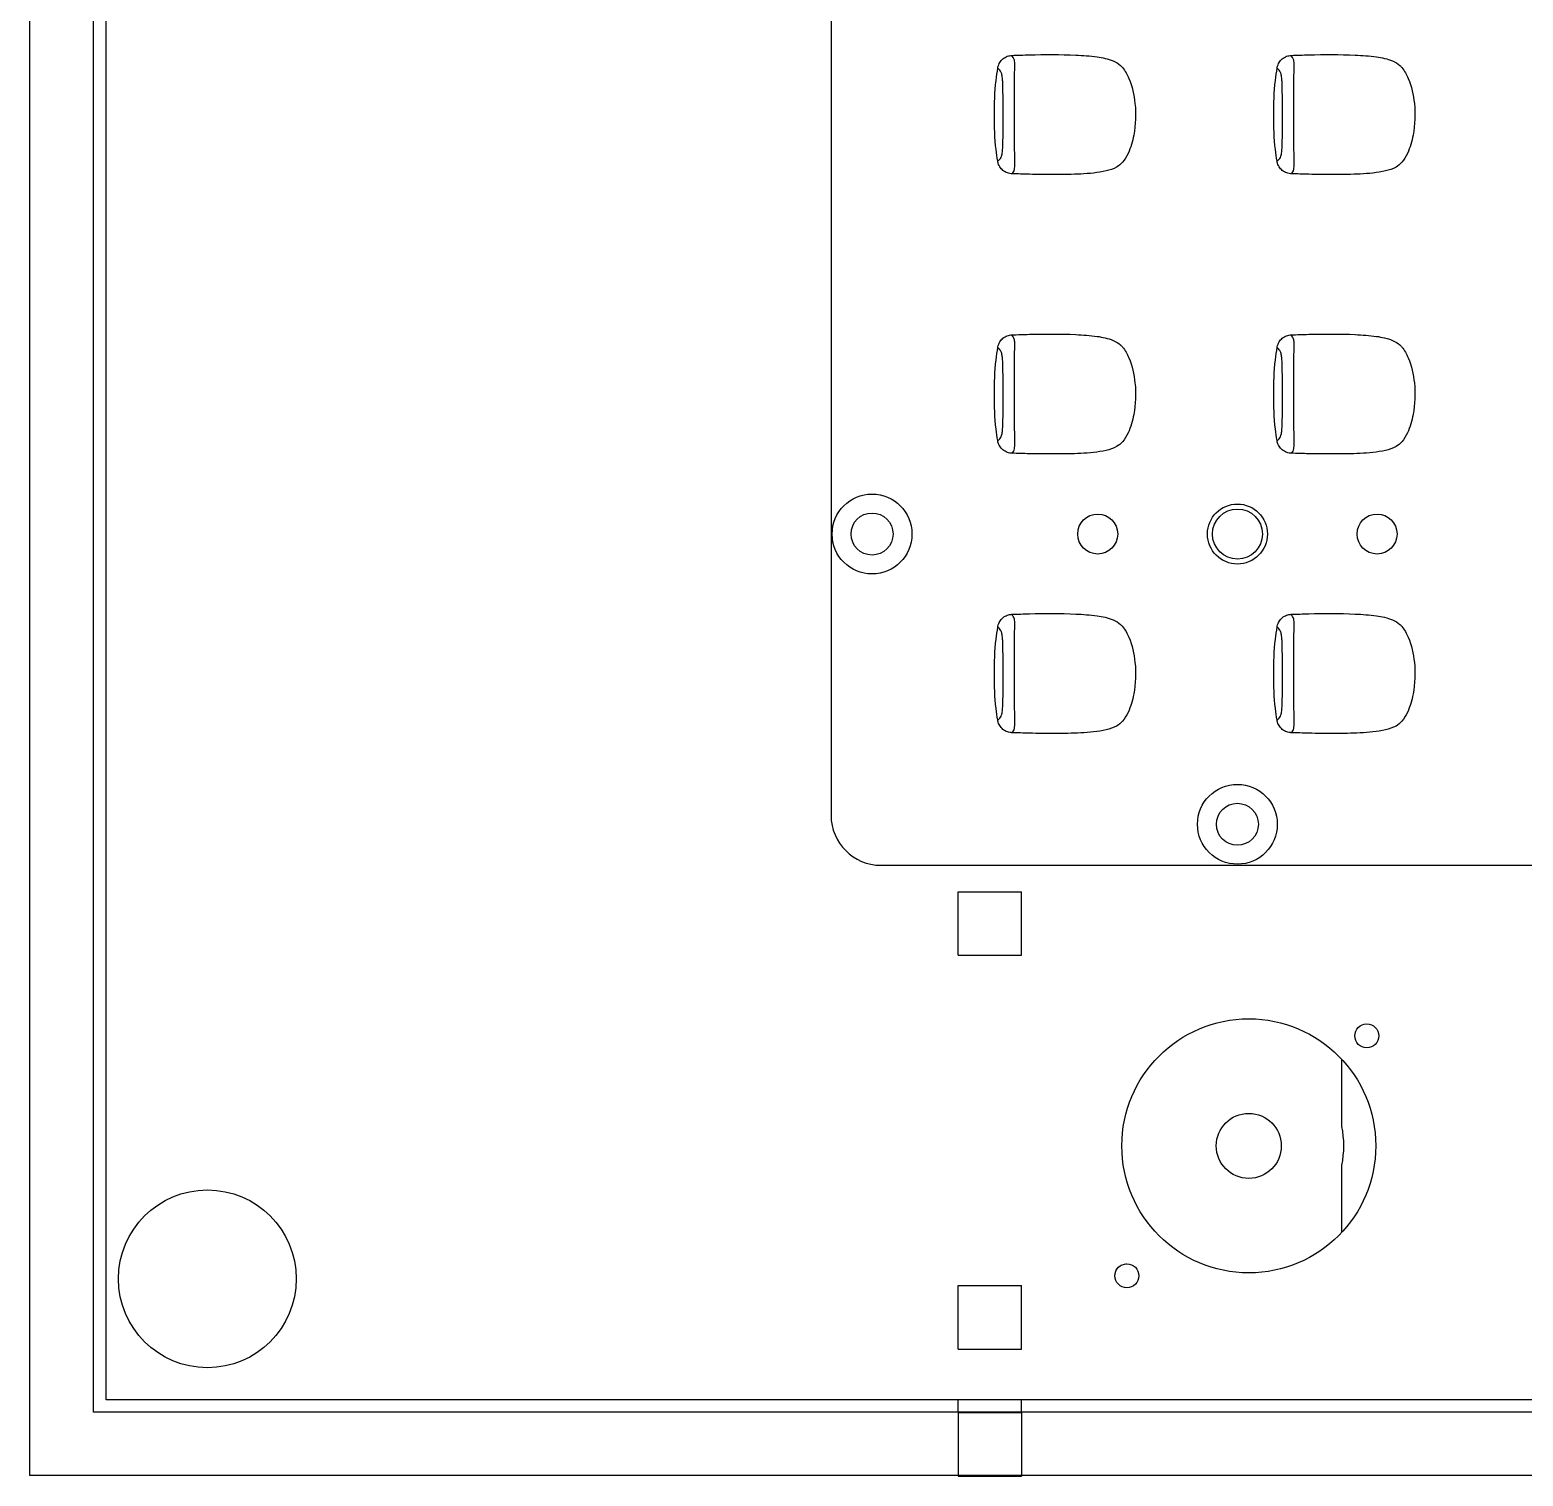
# Model space of a CAD drawing. Header units: inches. Extents: x 0.6 to 46.6, y 0.2 to 32.9.
# Drawn here: x 14.35 to 20.23, y 13.02 to 18.72 of the extents above; entities that cross this region are included whole.
import ezdxf

# ---------------------------------------------------------------- set-up
doc = ezdxf.new("R2010")
doc.units = ezdxf.units.IN
doc.header["$MEASUREMENT"] = 0

msp = doc.modelspace()

# ---------------------------------------------------------------- linework, layer by layer
at = {"color": 7, "linetype": 'Continuous', "lineweight": 25}
for p, q in [((14.3479, 13.0249), (14.3479, 24.8359)), ((14.5979, 13.2749), (14.5979, 24.5859)), ((14.6479, 13.3229), (14.6479, 24.5352)), ((17.5029, 22.2383), (17.5029, 15.6241)), ((17.6998, 15.4273), (22.6132, 15.4273)), ((18.0029, 15.3229), (18.2529, 15.3229)), ((18.0029, 15.0729), (18.0029, 15.3229)), ((18.2529, 15.0729), (18.2529, 15.3229)), ((18.0029, 15.0729), (18.2529, 15.0729)), ((19.514, 14.3993), (19.514, 14.6634)), ((19.514, 13.9824), (19.514, 14.2466)), ((18.0029, 13.7729), (18.2529, 13.7729)), ((18.0029, 13.5229), (18.0029, 13.7729)), ((18.2529, 13.5229), (18.2529, 13.7729)), ((18.0029, 13.5229), (18.2529, 13.5229)), ((25.8616, 13.3229), (14.6479, 13.3229)), ((18.0029, 13.2749), (18.0029, 13.3229)), ((18.2529, 13.2749), (18.2529, 13.3229)), ((25.9089, 13.2749), (14.5979, 13.2749)), ((18.0029, 13.2729), (18.2529, 13.2729)), ((18.0029, 13.2729), (18.0029, 13.0229)), ((18.2529, 13.2729), (18.2529, 13.0229)), ((26.1589, 13.0249), (14.3479, 13.0249)), ((18.0029, 13.0229), (18.2529, 13.0229))]:
    msp.add_line(p, q, dxfattribs=at)
for centre, radius in [((17.6643, 16.7312), 0.1571), ((19.103, 16.7312), 0.1181), ((19.103, 16.7312), 0.0984), ((17.6643, 16.7312), 0.0827), ((18.553, 16.7312), 0.0787), ((19.653, 16.7312), 0.0787), ((19.103, 15.5887), 0.1571), ((19.103, 15.5887), 0.0827), ((19.1479, 14.3229), 0.5), ((19.6123, 14.7558), 0.0472), ((19.1479, 14.3229), 0.128), ((15.0469, 13.7995), 0.35), ((18.6678, 13.8114), 0.0472)]:
    msp.add_circle(centre, radius, dxfattribs=at)
for centre, radius, start, end in [((17.6998, 15.6241), 0.1969, 180, 270), ((19.1479, 14.3229), 0.374, 348.22243, 11.77757)]:
    msp.add_arc(centre, radius, start, end, dxfattribs=at)
for points, knots in [([(18.1595, 18.5655), (18.1597, 18.5664), (18.1604, 18.5708), (18.1635, 18.5813), (18.1721, 18.5957), (18.1873, 18.6082), (18.2026, 18.6141), (18.2122, 18.6148), (18.2152, 18.6151)], [0, 0, 0, 0, 0.03311, 0.166081, 0.405782, 0.645263, 0.885587, 1, 1, 1, 1]), ([(18.2152, 18.6151), (18.2381, 18.6159), (18.3218, 18.6189), (18.434, 18.6192), (18.5443, 18.6116), (18.605, 18.5999), (18.6375, 18.5809), (18.6595, 18.5582), (18.685, 18.5093), (18.7053, 18.4189), (18.7018, 18.3168), (18.6791, 18.2391), (18.6546, 18.196), (18.6247, 18.1707), (18.5677, 18.1545), (18.4863, 18.1465), (18.3851, 18.1461), (18.2947, 18.1464), (18.2379, 18.1484), (18.215, 18.1492)], [0, 0, 0, 0, 0.053492, 0.195779, 0.261401, 0.312232, 0.338403, 0.347606, 0.385841, 0.464942, 0.561975, 0.620922, 0.652783, 0.676199, 0.710401, 0.788683, 0.867322, 0.946459, 1, 1, 1, 1]), ([(18.2254, 18.5377), (18.226, 18.5513), (18.2271, 18.5766), (18.2247, 18.6023), (18.2189, 18.6101), (18.2152, 18.6151)], [0, 0, 0, 0, 0.298512, 0.556004, 1, 1, 1, 1]), ([(19.2595, 18.5655), (19.2597, 18.5664), (19.2604, 18.5708), (19.2635, 18.5813), (19.2721, 18.5957), (19.2873, 18.6082), (19.3026, 18.6141), (19.3121, 18.6148), (19.3152, 18.6151)], [0, 0, 0, 0, 0.03311, 0.166081, 0.405782, 0.645262, 0.885587, 1, 1, 1, 1]), ([(19.3152, 18.6151), (19.3381, 18.6159), (19.4218, 18.6189), (19.5339, 18.6192), (19.6443, 18.6116), (19.705, 18.5999), (19.7375, 18.5809), (19.7595, 18.5582), (19.785, 18.5093), (19.8053, 18.4189), (19.8018, 18.3168), (19.7791, 18.2391), (19.7546, 18.196), (19.7247, 18.1707), (19.6677, 18.1545), (19.5863, 18.1465), (19.4851, 18.1461), (19.3947, 18.1464), (19.3379, 18.1484), (19.315, 18.1492)], [0, 0, 0, 0, 0.053493, 0.195779, 0.261401, 0.312232, 0.338403, 0.347606, 0.385841, 0.464942, 0.561975, 0.620922, 0.652783, 0.676199, 0.7104, 0.788683, 0.867321, 0.946458, 1, 1, 1, 1]), ([(19.3254, 18.5377), (19.326, 18.5513), (19.3271, 18.5766), (19.3247, 18.6023), (19.3189, 18.6101), (19.3152, 18.6151)], [0, 0, 0, 0, 0.298512, 0.556004, 1, 1, 1, 1]), ([(18.1591, 18.1988), (18.1567, 18.2139), (18.1475, 18.2737), (18.1453, 18.3803), (18.1475, 18.4879), (18.157, 18.5493), (18.1595, 18.5655)], [0, 0, 0, 0, 0.12434, 0.493529, 0.866705, 1, 1, 1, 1]), ([(18.178, 18.5258), (18.177, 18.5317), (18.1751, 18.5433), (18.1688, 18.5569), (18.1633, 18.562), (18.1595, 18.5655)], [0, 0, 0, 0, 0.250109, 0.499972, 1, 1, 1, 1]), ([(18.1795, 18.4855), (18.1794, 18.4929), (18.179, 18.5076), (18.1783, 18.5198), (18.178, 18.5258)], [0, 0, 0, 0, 0.501182, 1, 1, 1, 1]), ([(18.2248, 18.4855), (18.2251, 18.4956), (18.2255, 18.5141), (18.2254, 18.5304), (18.2254, 18.5377)], [0, 0, 0, 0, 0.548648, 1, 1, 1, 1]), ([(19.2591, 18.1988), (19.2567, 18.2139), (19.2475, 18.2737), (19.2453, 18.3803), (19.2475, 18.4879), (19.257, 18.5493), (19.2595, 18.5655)], [0, 0, 0, 0, 0.12434, 0.493529, 0.866705, 1, 1, 1, 1]), ([(19.278, 18.5258), (19.277, 18.5317), (19.2751, 18.5433), (19.2688, 18.5569), (19.2632, 18.562), (19.2595, 18.5655)], [0, 0, 0, 0, 0.250109, 0.499972, 1, 1, 1, 1]), ([(19.2795, 18.4855), (19.2793, 18.4929), (19.279, 18.5076), (19.2783, 18.5198), (19.278, 18.5258)], [0, 0, 0, 0, 0.501182, 1, 1, 1, 1]), ([(19.3248, 18.4855), (19.3251, 18.4956), (19.3255, 18.5141), (19.3254, 18.5304), (19.3254, 18.5377)], [0, 0, 0, 0, 0.548648, 1, 1, 1, 1]), ([(18.1803, 18.4332), (18.1802, 18.4426), (18.1801, 18.4606), (18.1797, 18.4774), (18.1795, 18.4855)], [0, 0, 0, 0, 0.5191073, 1, 1, 1, 1]), ([(18.2247, 18.4332), (18.2248, 18.4439), (18.225, 18.4616), (18.2249, 18.4786), (18.2248, 18.4855)], [0, 0, 0, 0, 0.598085, 1, 1, 1, 1]), ([(19.2803, 18.4332), (19.2802, 18.4426), (19.28, 18.4606), (19.2797, 18.4774), (19.2795, 18.4855)], [0, 0, 0, 0, 0.519107, 1, 1, 1, 1]), ([(19.3247, 18.4332), (19.3248, 18.4439), (19.325, 18.4616), (19.3249, 18.4786), (19.3248, 18.4855)], [0, 0, 0, 0, 0.5980847, 1, 1, 1, 1]), ([(18.1805, 18.3809), (18.1804, 18.3902), (18.1804, 18.4077), (18.1803, 18.425), (18.1803, 18.4332)], [0, 0, 0, 0, 0.525546, 1, 1, 1, 1]), ([(18.2247, 18.3809), (18.2247, 18.3897), (18.2247, 18.4072), (18.2247, 18.4245), (18.2247, 18.4332)], [0, 0, 0, 0, 0.4977677, 1, 1, 1, 1]), ([(19.2804, 18.3809), (19.2804, 18.3902), (19.2804, 18.4077), (19.2803, 18.425), (19.2803, 18.4332)], [0, 0, 0, 0, 0.5255459, 1, 1, 1, 1]), ([(19.3247, 18.3809), (19.3247, 18.3897), (19.3247, 18.4072), (19.3247, 18.4245), (19.3247, 18.4332)], [0, 0, 0, 0, 0.497768, 1, 1, 1, 1]), ([(18.1802, 18.3287), (18.1803, 18.3379), (18.1805, 18.3551), (18.1805, 18.3727), (18.1805, 18.3809)], [0, 0, 0, 0, 0.533994, 1, 1, 1, 1]), ([(18.2251, 18.3287), (18.2249, 18.3401), (18.2247, 18.3547), (18.2247, 18.3709), (18.2247, 18.3763), (18.2247, 18.3787), (18.2247, 18.3798), (18.2247, 18.3803), (18.2247, 18.3805), (18.2247, 18.3805), (18.2247, 18.3805), (18.2247, 18.3805), (18.2247, 18.3805), (18.2247, 18.3805), (18.2247, 18.3805), (18.2247, 18.3805), (18.2247, 18.3805), (18.2247, 18.3805), (18.2247, 18.3805), (18.2247, 18.3806), (18.2247, 18.3807), (18.2247, 18.3808), (18.2247, 18.3809)], [0, 0, 0, 0, 0.657522, 0.844196, 0.925173, 0.962902, 0.980875, 0.990689, 0.991197, 0.991307, 0.991335, 0.99135, 0.991363, 0.991375, 0.991388, 0.991402, 0.991422, 0.991458, 0.99159, 0.99224, 0.993659, 1, 1, 1, 1]), ([(19.2802, 18.3287), (19.2803, 18.3379), (19.2805, 18.3551), (19.2805, 18.3727), (19.2804, 18.3809)], [0, 0, 0, 0, 0.5339938, 1, 1, 1, 1]), ([(19.3251, 18.3287), (19.3249, 18.3401), (19.3247, 18.3547), (19.3247, 18.3709), (19.3247, 18.3763), (19.3247, 18.3787), (19.3247, 18.3798), (19.3247, 18.3803), (19.3247, 18.3805), (19.3247, 18.3805), (19.3247, 18.3805), (19.3247, 18.3805), (19.3247, 18.3805), (19.3247, 18.3805), (19.3247, 18.3805), (19.3247, 18.3805), (19.3247, 18.3805), (19.3247, 18.3805), (19.3247, 18.3805), (19.3247, 18.3806), (19.3247, 18.3807), (19.3247, 18.3808), (19.3247, 18.3809)], [0, 0, 0, 0, 0.6575219, 0.844196, 0.9251732, 0.962902, 0.9808752, 0.9906891, 0.9911977, 0.9913071, 0.9913343, 0.9913511, 0.9913629, 0.9913754, 0.9913879, 0.9914008, 0.9914226, 0.9914576, 0.9915896, 0.9922402, 0.9936589, 1, 1, 1, 1]), ([(18.1797, 18.2764), (18.1799, 18.2854), (18.1802, 18.3021), (18.1802, 18.3203), (18.1802, 18.3287)], [0, 0, 0, 0, 0.536182, 1, 1, 1, 1]), ([(18.2257, 18.2764), (18.2253, 18.2878), (18.2248, 18.3023), (18.2247, 18.3189), (18.2248, 18.3241), (18.2249, 18.3264), (18.225, 18.3275), (18.225, 18.328), (18.225, 18.3282), (18.225, 18.3282), (18.225, 18.3282), (18.2251, 18.3282), (18.2251, 18.3282), (18.2251, 18.3283), (18.2251, 18.3284), (18.2251, 18.3286), (18.2251, 18.3287)], [0, 0, 0, 0, 0.6654472, 0.8481448, 0.9264437, 0.9628795, 0.9802856, 0.9895107, 0.9899507, 0.9900724, 0.9901676, 0.9903753, 0.9907918, 0.9916997, 0.9933673, 1, 1, 1, 1]), ([(19.2797, 18.2764), (19.2798, 18.2854), (19.2802, 18.3021), (19.2802, 18.3203), (19.2802, 18.3287)], [0, 0, 0, 0, 0.536183, 1, 1, 1, 1]), ([(19.3257, 18.2764), (19.3253, 18.2878), (19.3248, 18.3023), (19.3247, 18.3189), (19.3248, 18.3241), (19.3249, 18.3264), (19.325, 18.3275), (19.325, 18.328), (19.325, 18.3282), (19.325, 18.3282), (19.325, 18.3282), (19.3251, 18.3282), (19.3251, 18.3282), (19.3251, 18.3283), (19.3251, 18.3284), (19.3251, 18.3286), (19.3251, 18.3287)], [0, 0, 0, 0, 0.665447, 0.848144, 0.926444, 0.962879, 0.980286, 0.989511, 0.989951, 0.990072, 0.990168, 0.990375, 0.990792, 0.9917, 0.993367, 1, 1, 1, 1]), ([(18.1591, 18.1988), (18.1628, 18.2019), (18.1683, 18.2065), (18.1749, 18.2176), (18.1767, 18.2291), (18.1777, 18.2349)], [0, 0, 0, 0, 0.500251, 0.748979, 1, 1, 1, 1]), ([(18.1777, 18.2349), (18.1781, 18.2417), (18.179, 18.2545), (18.1795, 18.2694), (18.1797, 18.2764)], [0, 0, 0, 0, 0.526573, 1, 1, 1, 1]), ([(18.2266, 18.2241), (18.2258, 18.2351), (18.2248, 18.2491), (18.2248, 18.2662), (18.2252, 18.2717), (18.2254, 18.2741), (18.2256, 18.2752), (18.2256, 18.2757), (18.2257, 18.2759), (18.2257, 18.276), (18.2257, 18.276), (18.2257, 18.2762), (18.2257, 18.2763), (18.2257, 18.2764)], [0, 0, 0, 0, 0.6558485, 0.8451047, 0.9252319, 0.9625335, 0.9804248, 0.9899344, 0.9906451, 0.9919322, 0.9927667, 0.9942228, 1, 1, 1, 1]), ([(19.2591, 18.1988), (19.2628, 18.2019), (19.2683, 18.2065), (19.2749, 18.2176), (19.2767, 18.2291), (19.2777, 18.2349)], [0, 0, 0, 0, 0.500251, 0.748979, 1, 1, 1, 1]), ([(19.2777, 18.2349), (19.2781, 18.2417), (19.279, 18.2545), (19.2795, 18.2694), (19.2797, 18.2764)], [0, 0, 0, 0, 0.526573, 1, 1, 1, 1]), ([(19.3266, 18.2241), (19.3258, 18.2351), (19.3248, 18.2491), (19.3248, 18.2662), (19.3252, 18.2717), (19.3254, 18.2741), (19.3256, 18.2752), (19.3256, 18.2757), (19.3257, 18.2759), (19.3257, 18.276), (19.3257, 18.276), (19.3257, 18.2762), (19.3257, 18.2763), (19.3257, 18.2764)], [0, 0, 0, 0, 0.655847, 0.845103, 0.925231, 0.962533, 0.980424, 0.989934, 0.990644, 0.991932, 0.992767, 0.994223, 1, 1, 1, 1]), ([(18.215, 18.1492), (18.2141, 18.1492), (18.2097, 18.1494), (18.1987, 18.1513), (18.1831, 18.1584), (18.1688, 18.1723), (18.1614, 18.1868), (18.1596, 18.196), (18.1591, 18.1988)], [0, 0, 0, 0, 0.033025, 0.16563, 0.41037, 0.654061, 0.893844, 1, 1, 1, 1]), ([(18.215, 18.1492), (18.2193, 18.1535), (18.2264, 18.1606), (18.2259, 18.187), (18.2264, 18.2123), (18.2266, 18.2241)], [0, 0, 0, 0, 0.451414, 0.743252, 1, 1, 1, 1]), ([(19.315, 18.1492), (19.3141, 18.1492), (19.3097, 18.1494), (19.2987, 18.1513), (19.2831, 18.1584), (19.2688, 18.1723), (19.2614, 18.1868), (19.2596, 18.196), (19.2591, 18.1988)], [0, 0, 0, 0, 0.033025, 0.16563, 0.410369, 0.654062, 0.893844, 1, 1, 1, 1]), ([(19.315, 18.1492), (19.3193, 18.1535), (19.3264, 18.1606), (19.3259, 18.187), (19.3264, 18.2123), (19.3266, 18.2241)], [0, 0, 0, 0, 0.451414, 0.743252, 1, 1, 1, 1]), ([(18.1591, 17.0988), (18.1567, 17.1139), (18.1475, 17.1737), (18.1453, 17.2803), (18.1475, 17.3879), (18.157, 17.4493), (18.1595, 17.4655)], [0, 0, 0, 0, 0.124339, 0.493529, 0.866705, 1, 1, 1, 1]), ([(18.1595, 17.4655), (18.1597, 17.4664), (18.1604, 17.4708), (18.1635, 17.4813), (18.1721, 17.4957), (18.1873, 17.5082), (18.2026, 17.5141), (18.2122, 17.5148), (18.2152, 17.5151)], [0, 0, 0, 0, 0.033109, 0.16608, 0.405782, 0.645262, 0.885586, 1, 1, 1, 1]), ([(18.178, 17.4258), (18.177, 17.4317), (18.1751, 17.4433), (18.1688, 17.4569), (18.1633, 17.462), (18.1595, 17.4655)], [0, 0, 0, 0, 0.250109, 0.499972, 1, 1, 1, 1]), ([(18.2152, 17.5151), (18.2381, 17.5159), (18.3218, 17.5189), (18.434, 17.5192), (18.5443, 17.5116), (18.605, 17.4999), (18.6375, 17.4809), (18.6595, 17.4582), (18.685, 17.4093), (18.7053, 17.3189), (18.7018, 17.2168), (18.6791, 17.1391), (18.6546, 17.096), (18.6247, 17.0707), (18.5677, 17.0545), (18.4863, 17.0465), (18.3851, 17.0461), (18.2947, 17.0464), (18.2379, 17.0484), (18.215, 17.0492)], [0, 0, 0, 0, 0.053492, 0.195779, 0.261401, 0.312232, 0.338403, 0.347606, 0.385841, 0.464942, 0.561975, 0.620922, 0.652783, 0.676199, 0.710401, 0.788683, 0.867322, 0.946459, 1, 1, 1, 1]), ([(18.2254, 17.4377), (18.226, 17.4513), (18.2271, 17.4766), (18.2247, 17.5023), (18.2189, 17.5101), (18.2152, 17.5151)], [0, 0, 0, 0, 0.298512, 0.556004, 1, 1, 1, 1]), ([(19.2591, 17.0988), (19.2567, 17.1139), (19.2475, 17.1737), (19.2453, 17.2803), (19.2475, 17.3879), (19.257, 17.4493), (19.2595, 17.4655)], [0, 0, 0, 0, 0.12434, 0.493529, 0.866705, 1, 1, 1, 1]), ([(19.2595, 17.4655), (19.2597, 17.4664), (19.2604, 17.4708), (19.2635, 17.4813), (19.2721, 17.4957), (19.2873, 17.5082), (19.3026, 17.5141), (19.3121, 17.5148), (19.3152, 17.5151)], [0, 0, 0, 0, 0.033109, 0.166081, 0.405781, 0.645262, 0.885586, 1, 1, 1, 1]), ([(19.278, 17.4258), (19.277, 17.4317), (19.2751, 17.4433), (19.2688, 17.4569), (19.2632, 17.462), (19.2595, 17.4655)], [0, 0, 0, 0, 0.250109, 0.499972, 1, 1, 1, 1]), ([(19.3152, 17.5151), (19.3381, 17.5159), (19.4218, 17.5189), (19.5339, 17.5192), (19.6443, 17.5116), (19.705, 17.4999), (19.7375, 17.4809), (19.7595, 17.4582), (19.785, 17.4093), (19.8053, 17.3189), (19.8018, 17.2168), (19.7791, 17.1391), (19.7546, 17.096), (19.7247, 17.0707), (19.6677, 17.0545), (19.5863, 17.0465), (19.4851, 17.0461), (19.3947, 17.0464), (19.3379, 17.0484), (19.315, 17.0492)], [0, 0, 0, 0, 0.053493, 0.195779, 0.261401, 0.312232, 0.338403, 0.347606, 0.385841, 0.464942, 0.561975, 0.620922, 0.652783, 0.676199, 0.7104, 0.788683, 0.867321, 0.946458, 1, 1, 1, 1]), ([(19.3254, 17.4377), (19.326, 17.4513), (19.3271, 17.4766), (19.3247, 17.5023), (19.3189, 17.5101), (19.3152, 17.5151)], [0, 0, 0, 0, 0.298512, 0.556004, 1, 1, 1, 1]), ([(18.1795, 17.3855), (18.1794, 17.3929), (18.179, 17.4076), (18.1783, 17.4198), (18.178, 17.4258)], [0, 0, 0, 0, 0.501181, 1, 1, 1, 1]), ([(18.2248, 17.3855), (18.2251, 17.3956), (18.2255, 17.4141), (18.2254, 17.4304), (18.2254, 17.4377)], [0, 0, 0, 0, 0.548648, 1, 1, 1, 1]), ([(19.2795, 17.3855), (19.2793, 17.3929), (19.279, 17.4076), (19.2783, 17.4198), (19.278, 17.4258)], [0, 0, 0, 0, 0.501182, 1, 1, 1, 1]), ([(19.3248, 17.3855), (19.3251, 17.3956), (19.3255, 17.4141), (19.3254, 17.4304), (19.3254, 17.4377)], [0, 0, 0, 0, 0.5486479, 1, 1, 1, 1]), ([(18.1803, 17.3332), (18.1802, 17.3426), (18.1801, 17.3606), (18.1797, 17.3774), (18.1795, 17.3855)], [0, 0, 0, 0, 0.5191073, 1, 1, 1, 1]), ([(18.2247, 17.3332), (18.2248, 17.3439), (18.225, 17.3616), (18.2249, 17.3786), (18.2248, 17.3855)], [0, 0, 0, 0, 0.598086, 1, 1, 1, 1]), ([(19.2803, 17.3332), (19.2802, 17.3426), (19.28, 17.3606), (19.2797, 17.3774), (19.2795, 17.3855)], [0, 0, 0, 0, 0.519107, 1, 1, 1, 1]), ([(19.3247, 17.3332), (19.3248, 17.3439), (19.325, 17.3617), (19.3249, 17.3786), (19.3248, 17.3855)], [0, 0, 0, 0, 0.598086, 1, 1, 1, 1]), ([(18.1805, 17.2809), (18.1804, 17.2902), (18.1804, 17.3077), (18.1803, 17.325), (18.1803, 17.3332)], [0, 0, 0, 0, 0.525546, 1, 1, 1, 1]), ([(18.2247, 17.2809), (18.2247, 17.2897), (18.2247, 17.3072), (18.2247, 17.3245), (18.2247, 17.3332)], [0, 0, 0, 0, 0.4977677, 1, 1, 1, 1]), ([(19.2804, 17.2809), (19.2804, 17.2902), (19.2804, 17.3077), (19.2803, 17.325), (19.2803, 17.3332)], [0, 0, 0, 0, 0.5255459, 1, 1, 1, 1]), ([(19.3247, 17.2809), (19.3247, 17.2897), (19.3247, 17.3072), (19.3247, 17.3245), (19.3247, 17.3332)], [0, 0, 0, 0, 0.497768, 1, 1, 1, 1]), ([(18.1802, 17.2287), (18.1803, 17.2379), (18.1805, 17.2551), (18.1805, 17.2727), (18.1805, 17.2809)], [0, 0, 0, 0, 0.533994, 1, 1, 1, 1]), ([(18.2251, 17.2287), (18.2249, 17.2401), (18.2247, 17.2547), (18.2247, 17.2709), (18.2247, 17.2763), (18.2247, 17.2787), (18.2247, 17.2798), (18.2247, 17.2803), (18.2247, 17.2805), (18.2247, 17.2805), (18.2247, 17.2805), (18.2247, 17.2805), (18.2247, 17.2805), (18.2247, 17.2805), (18.2247, 17.2805), (18.2247, 17.2805), (18.2247, 17.2805), (18.2247, 17.2805), (18.2247, 17.2805), (18.2247, 17.2806), (18.2247, 17.2807), (18.2247, 17.2808), (18.2247, 17.2809)], [0, 0, 0, 0, 0.657523, 0.844198, 0.925173, 0.962902, 0.980877, 0.990689, 0.991198, 0.991307, 0.991336, 0.991351, 0.991364, 0.991376, 0.991389, 0.991404, 0.991424, 0.99146, 0.991591, 0.99224, 0.993661, 1, 1, 1, 1]), ([(19.2802, 17.2287), (19.2803, 17.2379), (19.2805, 17.2551), (19.2805, 17.2727), (19.2804, 17.2809)], [0, 0, 0, 0, 0.533994, 1, 1, 1, 1]), ([(19.3251, 17.2287), (19.3249, 17.2401), (19.3247, 17.2547), (19.3247, 17.2709), (19.3247, 17.2763), (19.3247, 17.2787), (19.3247, 17.2798), (19.3247, 17.2803), (19.3247, 17.2805), (19.3247, 17.2805), (19.3247, 17.2805), (19.3247, 17.2805), (19.3247, 17.2805), (19.3247, 17.2805), (19.3247, 17.2805), (19.3247, 17.2805), (19.3247, 17.2805), (19.3247, 17.2805), (19.3247, 17.2805), (19.3247, 17.2806), (19.3247, 17.2807), (19.3247, 17.2808), (19.3247, 17.2809)], [0, 0, 0, 0, 0.657523, 0.844198, 0.925173, 0.962902, 0.980877, 0.990689, 0.991198, 0.991307, 0.991335, 0.991352, 0.991364, 0.991376, 0.991389, 0.991403, 0.991424, 0.991457, 0.991591, 0.99224, 0.993661, 1, 1, 1, 1]), ([(18.1777, 17.1349), (18.1781, 17.1417), (18.179, 17.1545), (18.1795, 17.1694), (18.1797, 17.1764)], [0, 0, 0, 0, 0.526575, 1, 1, 1, 1]), ([(18.1797, 17.1764), (18.1799, 17.1854), (18.1802, 17.2021), (18.1802, 17.2203), (18.1802, 17.2287)], [0, 0, 0, 0, 0.536182, 1, 1, 1, 1]), ([(18.2257, 17.1764), (18.2253, 17.1878), (18.2248, 17.2023), (18.2247, 17.2189), (18.2248, 17.2241), (18.2249, 17.2264), (18.225, 17.2275), (18.225, 17.228), (18.225, 17.2282), (18.225, 17.2282), (18.225, 17.2282), (18.2251, 17.2282), (18.2251, 17.2282), (18.2251, 17.2283), (18.2251, 17.2284), (18.2251, 17.2286), (18.2251, 17.2287)], [0, 0, 0, 0, 0.665446, 0.848145, 0.926444, 0.96288, 0.980284, 0.989511, 0.989949, 0.990073, 0.990168, 0.990375, 0.990792, 0.9917, 0.993367, 1, 1, 1, 1]), ([(18.2266, 17.1241), (18.2258, 17.1351), (18.2248, 17.1491), (18.2248, 17.1662), (18.2252, 17.1717), (18.2254, 17.1741), (18.2256, 17.1752), (18.2256, 17.1757), (18.2257, 17.1759), (18.2257, 17.176), (18.2257, 17.176), (18.2257, 17.1762), (18.2257, 17.1763), (18.2257, 17.1764)], [0, 0, 0, 0, 0.655848, 0.845105, 0.925232, 0.962535, 0.980425, 0.989933, 0.990644, 0.991931, 0.992767, 0.994223, 1, 1, 1, 1]), ([(19.2777, 17.1349), (19.2781, 17.1417), (19.279, 17.1545), (19.2795, 17.1694), (19.2797, 17.1764)], [0, 0, 0, 0, 0.5265746, 1, 1, 1, 1]), ([(19.2797, 17.1764), (19.2798, 17.1854), (19.2802, 17.2021), (19.2802, 17.2203), (19.2802, 17.2287)], [0, 0, 0, 0, 0.536182, 1, 1, 1, 1]), ([(19.3257, 17.1764), (19.3253, 17.1878), (19.3248, 17.2023), (19.3247, 17.2189), (19.3248, 17.2241), (19.3249, 17.2264), (19.325, 17.2275), (19.325, 17.228), (19.325, 17.2282), (19.325, 17.2282), (19.325, 17.2282), (19.3251, 17.2282), (19.3251, 17.2282), (19.3251, 17.2283), (19.3251, 17.2284), (19.3251, 17.2286), (19.3251, 17.2287)], [0, 0, 0, 0, 0.665446, 0.848145, 0.926444, 0.96288, 0.980285, 0.989511, 0.98995, 0.990072, 0.990168, 0.990375, 0.990792, 0.9917, 0.993367, 1, 1, 1, 1]), ([(19.3266, 17.1241), (19.3258, 17.1351), (19.3248, 17.1491), (19.3248, 17.1662), (19.3252, 17.1717), (19.3254, 17.1741), (19.3256, 17.1752), (19.3256, 17.1757), (19.3257, 17.1759), (19.3257, 17.176), (19.3257, 17.176), (19.3257, 17.1762), (19.3257, 17.1763), (19.3257, 17.1764)], [0, 0, 0, 0, 0.6558475, 0.8451044, 0.9252314, 0.9625341, 0.9804242, 0.9899328, 0.9906435, 0.9919311, 0.9927666, 0.9942228, 1, 1, 1, 1]), ([(18.1591, 17.0988), (18.1628, 17.1019), (18.1683, 17.1065), (18.1749, 17.1176), (18.1767, 17.1291), (18.1777, 17.1349)], [0, 0, 0, 0, 0.500251, 0.748979, 1, 1, 1, 1]), ([(18.215, 17.0492), (18.2193, 17.0535), (18.2264, 17.0606), (18.2259, 17.087), (18.2264, 17.1123), (18.2266, 17.1241)], [0, 0, 0, 0, 0.451414, 0.743252, 1, 1, 1, 1]), ([(19.2591, 17.0988), (19.2628, 17.1019), (19.2683, 17.1065), (19.2749, 17.1176), (19.2767, 17.1291), (19.2777, 17.1349)], [0, 0, 0, 0, 0.500252, 0.748979, 1, 1, 1, 1]), ([(19.315, 17.0492), (19.3193, 17.0535), (19.3264, 17.0606), (19.3259, 17.087), (19.3264, 17.1123), (19.3266, 17.1241)], [0, 0, 0, 0, 0.451414, 0.743252, 1, 1, 1, 1]), ([(18.215, 17.0492), (18.2141, 17.0492), (18.2097, 17.0494), (18.1987, 17.0513), (18.1831, 17.0584), (18.1688, 17.0723), (18.1614, 17.0868), (18.1596, 17.096), (18.1591, 17.0988)], [0, 0, 0, 0, 0.033025, 0.16563, 0.410369, 0.65406, 0.893842, 1, 1, 1, 1]), ([(19.315, 17.0492), (19.3141, 17.0492), (19.3097, 17.0494), (19.2987, 17.0513), (19.2831, 17.0584), (19.2688, 17.0723), (19.2614, 17.0868), (19.2596, 17.096), (19.2591, 17.0988)], [0, 0, 0, 0, 0.033025, 0.16563, 0.41037, 0.654062, 0.893844, 1, 1, 1, 1]), ([(18.1595, 16.3655), (18.1597, 16.3664), (18.1604, 16.3708), (18.1635, 16.3813), (18.1721, 16.3957), (18.1873, 16.4082), (18.2026, 16.4141), (18.2122, 16.4148), (18.2152, 16.4151)], [0, 0, 0, 0, 0.033109, 0.166082, 0.405781, 0.645263, 0.885587, 1, 1, 1, 1]), ([(18.2152, 16.4151), (18.2381, 16.4159), (18.3218, 16.4189), (18.434, 16.4192), (18.5443, 16.4116), (18.605, 16.3999), (18.6375, 16.3809), (18.6595, 16.3582), (18.685, 16.3093), (18.7053, 16.2189), (18.7018, 16.1168), (18.6791, 16.0391), (18.6546, 15.996), (18.6247, 15.9707), (18.5677, 15.9545), (18.4863, 15.9465), (18.3851, 15.9461), (18.2947, 15.9464), (18.2379, 15.9484), (18.215, 15.9492)], [0, 0, 0, 0, 0.053492, 0.195779, 0.261401, 0.312232, 0.338403, 0.347606, 0.385841, 0.464942, 0.561975, 0.620922, 0.652783, 0.676199, 0.710401, 0.788683, 0.867322, 0.946459, 1, 1, 1, 1]), ([(18.2254, 16.3377), (18.226, 16.3513), (18.2271, 16.3766), (18.2247, 16.4023), (18.2189, 16.4101), (18.2152, 16.4151)], [0, 0, 0, 0, 0.298512, 0.556004, 1, 1, 1, 1]), ([(19.2595, 16.3655), (19.2597, 16.3664), (19.2604, 16.3708), (19.2635, 16.3813), (19.2721, 16.3957), (19.2873, 16.4082), (19.3026, 16.4141), (19.3121, 16.4148), (19.3152, 16.4151)], [0, 0, 0, 0, 0.033109, 0.166079, 0.405782, 0.645262, 0.885586, 1, 1, 1, 1]), ([(19.3152, 16.4151), (19.3381, 16.4159), (19.4218, 16.4189), (19.5339, 16.4192), (19.6443, 16.4116), (19.705, 16.3999), (19.7375, 16.3809), (19.7595, 16.3582), (19.785, 16.3093), (19.8053, 16.2189), (19.8018, 16.1168), (19.7791, 16.0391), (19.7546, 15.996), (19.7247, 15.9707), (19.6677, 15.9545), (19.5863, 15.9465), (19.4851, 15.9461), (19.3947, 15.9464), (19.3379, 15.9484), (19.315, 15.9492)], [0, 0, 0, 0, 0.053493, 0.195779, 0.261401, 0.312232, 0.338403, 0.347606, 0.385841, 0.464942, 0.561975, 0.620922, 0.652783, 0.676199, 0.7104, 0.788683, 0.867321, 0.946458, 1, 1, 1, 1]), ([(19.3254, 16.3377), (19.326, 16.3513), (19.3271, 16.3766), (19.3247, 16.4023), (19.3189, 16.4101), (19.3152, 16.4151)], [0, 0, 0, 0, 0.298513, 0.556004, 1, 1, 1, 1]), ([(18.1591, 15.9988), (18.1567, 16.0139), (18.1475, 16.0737), (18.1453, 16.1803), (18.1475, 16.2879), (18.157, 16.3493), (18.1595, 16.3655)], [0, 0, 0, 0, 0.124339, 0.493529, 0.866705, 1, 1, 1, 1]), ([(18.178, 16.3258), (18.177, 16.3317), (18.1751, 16.3433), (18.1688, 16.3569), (18.1633, 16.362), (18.1595, 16.3655)], [0, 0, 0, 0, 0.250109, 0.499973, 1, 1, 1, 1]), ([(19.2591, 15.9988), (19.2567, 16.0139), (19.2475, 16.0737), (19.2453, 16.1803), (19.2475, 16.2879), (19.257, 16.3493), (19.2595, 16.3655)], [0, 0, 0, 0, 0.12434, 0.493529, 0.866704, 1, 1, 1, 1]), ([(19.278, 16.3258), (19.277, 16.3317), (19.2751, 16.3433), (19.2688, 16.3569), (19.2632, 16.362), (19.2595, 16.3655)], [0, 0, 0, 0, 0.250109, 0.499972, 1, 1, 1, 1]), ([(18.1795, 16.2855), (18.1794, 16.2929), (18.179, 16.3076), (18.1783, 16.3198), (18.178, 16.3258)], [0, 0, 0, 0, 0.501184, 1, 1, 1, 1]), ([(18.2248, 16.2855), (18.2251, 16.2956), (18.2255, 16.3141), (18.2254, 16.3304), (18.2254, 16.3377)], [0, 0, 0, 0, 0.548648, 1, 1, 1, 1]), ([(19.2795, 16.2855), (19.2793, 16.2929), (19.279, 16.3076), (19.2783, 16.3198), (19.278, 16.3258)], [0, 0, 0, 0, 0.5011812, 1, 1, 1, 1]), ([(19.3248, 16.2855), (19.3251, 16.2956), (19.3255, 16.3141), (19.3254, 16.3304), (19.3254, 16.3377)], [0, 0, 0, 0, 0.5486479, 1, 1, 1, 1]), ([(18.1803, 16.2332), (18.1802, 16.2426), (18.1801, 16.2606), (18.1797, 16.2774), (18.1795, 16.2855)], [0, 0, 0, 0, 0.5191073, 1, 1, 1, 1]), ([(18.1805, 16.1809), (18.1804, 16.1902), (18.1804, 16.2077), (18.1803, 16.225), (18.1803, 16.2332)], [0, 0, 0, 0, 0.525546, 1, 1, 1, 1]), ([(18.2247, 16.2332), (18.2248, 16.2439), (18.225, 16.2616), (18.2249, 16.2786), (18.2248, 16.2855)], [0, 0, 0, 0, 0.598084, 1, 1, 1, 1]), ([(18.2247, 16.1809), (18.2247, 16.1897), (18.2247, 16.2072), (18.2247, 16.2245), (18.2247, 16.2332)], [0, 0, 0, 0, 0.4977677, 1, 1, 1, 1]), ([(19.2803, 16.2332), (19.2802, 16.2426), (19.28, 16.2606), (19.2797, 16.2774), (19.2795, 16.2855)], [0, 0, 0, 0, 0.519107, 1, 1, 1, 1]), ([(19.2804, 16.1809), (19.2804, 16.1902), (19.2804, 16.2077), (19.2803, 16.225), (19.2803, 16.2332)], [0, 0, 0, 0, 0.5255459, 1, 1, 1, 1]), ([(19.3247, 16.2332), (19.3248, 16.2439), (19.325, 16.2617), (19.3249, 16.2786), (19.3248, 16.2855)], [0, 0, 0, 0, 0.598087, 1, 1, 1, 1]), ([(19.3247, 16.1809), (19.3247, 16.1897), (19.3247, 16.2072), (19.3247, 16.2245), (19.3247, 16.2332)], [0, 0, 0, 0, 0.497768, 1, 1, 1, 1]), ([(18.1802, 16.1287), (18.1803, 16.1379), (18.1805, 16.1551), (18.1805, 16.1727), (18.1805, 16.1809)], [0, 0, 0, 0, 0.533993, 1, 1, 1, 1]), ([(18.2251, 16.1287), (18.2249, 16.1401), (18.2247, 16.1547), (18.2247, 16.1709), (18.2247, 16.1763), (18.2247, 16.1787), (18.2247, 16.1798), (18.2247, 16.1803), (18.2247, 16.1805), (18.2247, 16.1805), (18.2247, 16.1805), (18.2247, 16.1805), (18.2247, 16.1805), (18.2247, 16.1805), (18.2247, 16.1805), (18.2247, 16.1805), (18.2247, 16.1805), (18.2247, 16.1805), (18.2247, 16.1805), (18.2247, 16.1806), (18.2247, 16.1807), (18.2247, 16.1808), (18.2247, 16.1809)], [0, 0, 0, 0, 0.657523, 0.844198, 0.925176, 0.962902, 0.980877, 0.990689, 0.991201, 0.99131, 0.991336, 0.991351, 0.991365, 0.991377, 0.99139, 0.991404, 0.991424, 0.99146, 0.991591, 0.992243, 0.993661, 1, 1, 1, 1]), ([(19.2802, 16.1287), (19.2803, 16.1379), (19.2805, 16.1551), (19.2805, 16.1727), (19.2804, 16.1809)], [0, 0, 0, 0, 0.533995, 1, 1, 1, 1]), ([(19.3251, 16.1287), (19.3249, 16.1401), (19.3247, 16.1547), (19.3247, 16.1709), (19.3247, 16.1763), (19.3247, 16.1787), (19.3247, 16.1798), (19.3247, 16.1803), (19.3247, 16.1805), (19.3247, 16.1805), (19.3247, 16.1805), (19.3247, 16.1805), (19.3247, 16.1805), (19.3247, 16.1805), (19.3247, 16.1805), (19.3247, 16.1805), (19.3247, 16.1805), (19.3247, 16.1805), (19.3247, 16.1805), (19.3247, 16.1806), (19.3247, 16.1807), (19.3247, 16.1808), (19.3247, 16.1809)], [0, 0, 0, 0, 0.657522, 0.844191, 0.925169, 0.962901, 0.98087, 0.990687, 0.991194, 0.991303, 0.991334, 0.99135, 0.991362, 0.991374, 0.991387, 0.991402, 0.991424, 0.991454, 0.991591, 0.992237, 0.993655, 1, 1, 1, 1]), ([(18.1797, 16.0764), (18.1799, 16.0854), (18.1802, 16.1021), (18.1802, 16.1203), (18.1802, 16.1287)], [0, 0, 0, 0, 0.536186, 1, 1, 1, 1]), ([(18.2257, 16.0764), (18.2253, 16.0878), (18.2248, 16.1023), (18.2247, 16.1189), (18.2248, 16.1241), (18.2249, 16.1264), (18.225, 16.1275), (18.225, 16.128), (18.225, 16.1282), (18.225, 16.1282), (18.225, 16.1282), (18.2251, 16.1282), (18.2251, 16.1282), (18.2251, 16.1283), (18.2251, 16.1284), (18.2251, 16.1286), (18.2251, 16.1287)], [0, 0, 0, 0, 0.665449, 0.848148, 0.926445, 0.962883, 0.980285, 0.989512, 0.989951, 0.990072, 0.990168, 0.990378, 0.990792, 0.991702, 0.99337, 1, 1, 1, 1]), ([(19.2797, 16.0764), (19.2798, 16.0854), (19.2802, 16.1021), (19.2802, 16.1203), (19.2802, 16.1287)], [0, 0, 0, 0, 0.536181, 1, 1, 1, 1]), ([(19.3257, 16.0764), (19.3253, 16.0878), (19.3248, 16.1023), (19.3247, 16.1189), (19.3248, 16.1241), (19.3249, 16.1264), (19.325, 16.1275), (19.325, 16.128), (19.325, 16.1282), (19.325, 16.1282), (19.325, 16.1282), (19.3251, 16.1282), (19.3251, 16.1282), (19.3251, 16.1283), (19.3251, 16.1284), (19.3251, 16.1286), (19.3251, 16.1287)], [0, 0, 0, 0, 0.665443, 0.848142, 0.926443, 0.962877, 0.980284, 0.98951, 0.989949, 0.990071, 0.990168, 0.990373, 0.990792, 0.991697, 0.993365, 1, 1, 1, 1]), ([(18.1777, 16.0349), (18.1781, 16.0417), (18.179, 16.0545), (18.1795, 16.0694), (18.1797, 16.0764)], [0, 0, 0, 0, 0.526571, 1, 1, 1, 1]), ([(18.2266, 16.0241), (18.2258, 16.0351), (18.2248, 16.0491), (18.2248, 16.0662), (18.2252, 16.0717), (18.2254, 16.0741), (18.2256, 16.0752), (18.2256, 16.0757), (18.2257, 16.0759), (18.2257, 16.076), (18.2257, 16.076), (18.2257, 16.0762), (18.2257, 16.0763), (18.2257, 16.0764)], [0, 0, 0, 0, 0.65585, 0.845105, 0.925232, 0.962532, 0.980425, 0.989933, 0.990644, 0.991931, 0.992767, 0.994223, 1, 1, 1, 1]), ([(19.2777, 16.0349), (19.2781, 16.0417), (19.279, 16.0545), (19.2795, 16.0694), (19.2797, 16.0764)], [0, 0, 0, 0, 0.526573, 1, 1, 1, 1]), ([(19.3266, 16.0241), (19.3258, 16.0351), (19.3248, 16.0491), (19.3248, 16.0662), (19.3252, 16.0717), (19.3254, 16.0741), (19.3256, 16.0752), (19.3256, 16.0757), (19.3257, 16.0759), (19.3257, 16.076), (19.3257, 16.076), (19.3257, 16.0762), (19.3257, 16.0763), (19.3257, 16.0764)], [0, 0, 0, 0, 0.655845, 0.8451, 0.925231, 0.962532, 0.980424, 0.989933, 0.990643, 0.991931, 0.992767, 0.994223, 1, 1, 1, 1]), ([(18.1591, 15.9988), (18.1628, 16.0019), (18.1683, 16.0065), (18.1749, 16.0176), (18.1767, 16.0291), (18.1777, 16.0349)], [0, 0, 0, 0, 0.500251, 0.748978, 1, 1, 1, 1]), ([(18.215, 15.9492), (18.2141, 15.9492), (18.2097, 15.9494), (18.1987, 15.9513), (18.1831, 15.9584), (18.1688, 15.9723), (18.1614, 15.9868), (18.1596, 15.996), (18.1591, 15.9988)], [0, 0, 0, 0, 0.033025, 0.16563, 0.41037, 0.654062, 0.893844, 1, 1, 1, 1]), ([(18.215, 15.9492), (18.2193, 15.9535), (18.2264, 15.9606), (18.2259, 15.987), (18.2264, 16.0123), (18.2266, 16.0241)], [0, 0, 0, 0, 0.451414, 0.743253, 1, 1, 1, 1]), ([(19.2591, 15.9988), (19.2628, 16.0019), (19.2683, 16.0065), (19.2749, 16.0176), (19.2767, 16.0291), (19.2777, 16.0349)], [0, 0, 0, 0, 0.5002517, 0.7489795, 1, 1, 1, 1]), ([(19.315, 15.9492), (19.3141, 15.9492), (19.3097, 15.9494), (19.2987, 15.9513), (19.2831, 15.9584), (19.2688, 15.9723), (19.2614, 15.9868), (19.2596, 15.996), (19.2591, 15.9988)], [0, 0, 0, 0, 0.033025, 0.16563, 0.41037, 0.654062, 0.893844, 1, 1, 1, 1]), ([(19.315, 15.9492), (19.3193, 15.9535), (19.3264, 15.9606), (19.3259, 15.987), (19.3264, 16.0123), (19.3266, 16.0241)], [0, 0, 0, 0, 0.451414, 0.743252, 1, 1, 1, 1]), ([(18.6206, 13.8114), (18.6213, 13.8176), (18.6227, 13.83), (18.6337, 13.8456), (18.6493, 13.8565), (18.6616, 13.8579), (18.6678, 13.8586)], [0, 0, 0, 0, 0.249998, 0.499999, 0.749998, 1, 1, 1, 1])]:
    msp.add_open_spline(points, degree=3, knots=knots, dxfattribs=at)

doc.saveas('drawing.dxf')
